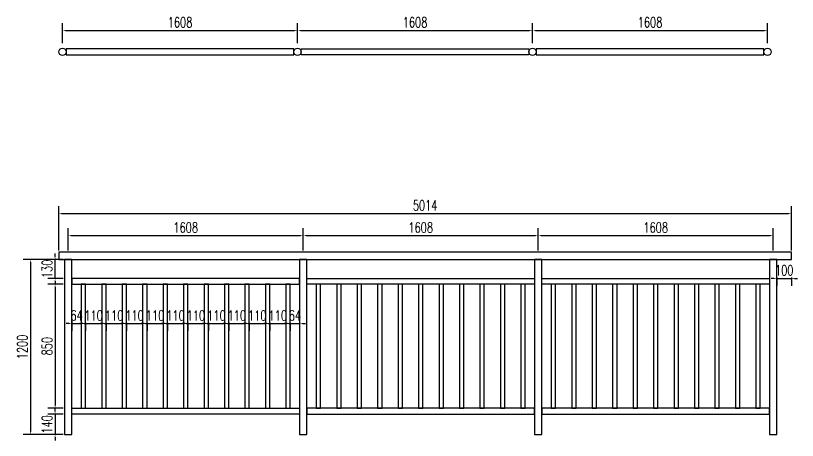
# Model space of a CAD drawing. Header units: millimetres. Extents: x -2430464 to 225692, y -180 to 1805330.
# Drawn here: x -1389911 to -1384562, y 614813 to 617723 of the extents above; entities that cross this region are included whole.
import ezdxf

# ---------------------------------------------------------------- set-up
doc = ezdxf.new("R2010")
doc.units = ezdxf.units.MM
doc.header["$LTSCALE"] = 1000
doc.layers.get('0').update_dxf_attribs({"linetype": 'CONTINUOUS'})
doc.layers.get('DEFPOINTS').update_dxf_attribs({"linetype": 'CONTINUOUS'})
for name, color, linetype in [('W-FLOAT_BOWL浮筒', 253, 'CONTINUOUS'), ('W-PLASTIC_RAILINGS塑木栏杆', 6, 'CONTINUOUS'), ('W-WOOD_FLOOR木地板', 30, 'CONTINUOUS'), ('景-通用-文字', 7, 'CONTINUOUS')]:
    doc.layers.add(name, color=color, linetype=linetype)
doc.styles.add('STANDARD_T3', font='simplex.shx', dxfattribs={"width": 0.7, "bigfont": 'gbcbig.shx'})
doc.dimstyles.new('W&&20', dxfattribs={"dimtxt": 70, "dimasz": 20, "dimexe": 50, "dimexo": 60, "dimgap": 20, "dimtad": 1, "dimdec": 0, "dimzin": 0, "dimdsep": 46, "dimtxsty": 'STANDARD_T3', "dimcen": 0.09, "dimclrd": 1, "dimclre": 1, "dimclrt": 7, "dimazin": 2, "dimtfac": 1, "dimtdec": 0, "dimtix": 1, "dimtmove": 2, "dimatfit": 3, "dimfxl": 0, "dimtolj": 1, "dimtzin": 0, "dimarcsym": 0})

# ---------------------------------------------------------------- blocks, each defined once
blk = doc.blocks.new('*U736')
at = {"layer": 'W-PLASTIC_RAILINGS塑木栏杆'}
blk.add_lwpolyline([(-15, -420), (15, -420), (15, 430), (-15, 430)], close=True, dxfattribs=at)
blk = doc.blocks.new('*U737')
at = {"layer": 'W-PLASTIC_RAILINGS塑木栏杆', "color": 0, "linetype": 'ByBlock', "lineweight": -2, "transparency": 16777216}
for p in [(0, 0), (140, 0), (280, 0), (420, 0), (560, 0), (700, 0), (840, 0), (980, 0), (1120, 0), (1260, 0), (1400, 0)]:
    blk.add_blockref('*U736', p, dxfattribs=at)
blk = doc.blocks.new('*D739')
at = {"layer": 'DEFPOINTS', "color": 0, "transparency": 16777216}
for p in [(-1389616, 616052.8), (-1389810, 614852.8), (-1389576, 614852.8)]:
    blk.add_point(p, dxfattribs=at)
at = {"layer": 'W-WOOD_FLOOR木地板', "color": 1, "lineweight": -2, "transparency": 16777216}
for p, q in [((-1389676, 616052.8), (-1389860, 616052.8)), ((-1389810, 616032.8), (-1389810, 614872.8)), ((-1389636, 614852.8), (-1389860, 614852.8))]:
    blk.add_line(p, q, dxfattribs=at)
at = {"layer": 'W-WOOD_FLOOR木地板', "color": 1, "transparency": 16777216}
for points in [[(-1389813.3, 616032.8), (-1389806.6, 616032.8), (-1389810, 616052.8)], [(-1389813.3, 614872.8), (-1389806.6, 614872.8), (-1389810, 614852.8)]]:
    blk.add_solid(points, dxfattribs=at)
at = {"layer": 'W-WOOD_FLOOR木地板', "color": 7, "transparency": 16777216, "insert": (-1389865, 615452.8), "char_height": 70, "attachment_point": 5, "rotation": 90, "style": 'STANDARD_T3'}
blk.add_mtext('\\A1;1200', dxfattribs=at)
blk = doc.blocks.new('*D740')
at = {"layer": 'DEFPOINTS', "color": 0, "transparency": 16777216}
for p in [(-1389526, 615882.8), (-1389641, 615032.8), (-1389526, 615032.8)]:
    blk.add_point(p, dxfattribs=at)
at = {"layer": 'W-WOOD_FLOOR木地板', "color": 1, "lineweight": -2, "transparency": 16777216}
for p, q in [((-1389586, 615882.8), (-1389691, 615882.8)), ((-1389641, 615862.8), (-1389641, 615052.8)), ((-1389586, 615032.8), (-1389691, 615032.8))]:
    blk.add_line(p, q, dxfattribs=at)
at = {"layer": 'W-WOOD_FLOOR木地板', "color": 1, "transparency": 16777216}
for points in [[(-1389644.3, 615862.8), (-1389637.6, 615862.8), (-1389641, 615882.8)], [(-1389644.3, 615052.8), (-1389637.6, 615052.8), (-1389641, 615032.8)]]:
    blk.add_solid(points, dxfattribs=at)
at = {"layer": 'W-WOOD_FLOOR木地板', "color": 7, "transparency": 16777216, "insert": (-1389696, 615457.8), "char_height": 70, "attachment_point": 5, "rotation": 90, "style": 'STANDARD_T3'}
blk.add_mtext('\\A1;850', dxfattribs=at)
blk = doc.blocks.new('*D738')
at = {"layer": 'DEFPOINTS', "color": 0, "transparency": 16777216}
for p in [(-1389641, 616052.8), (-1389526, 616052.8), (-1389526, 615922.8)]:
    blk.add_point(p, dxfattribs=at)
at = {"layer": 'W-WOOD_FLOOR木地板', "color": 1, "lineweight": -2, "transparency": 16777216}
for p, q in [((-1389641, 616072.8), (-1389641, 616092.8)), ((-1389586, 616052.8), (-1389691, 616052.8)), ((-1389641, 615922.8), (-1389641, 616052.8)), ((-1389586, 615922.8), (-1389691, 615922.8)), ((-1389641, 615902.8), (-1389641, 615882.8))]:
    blk.add_line(p, q, dxfattribs=at)
at = {"layer": 'W-WOOD_FLOOR木地板', "color": 1, "transparency": 16777216}
for points in [[(-1389644.3, 616072.8), (-1389637.6, 616072.8), (-1389641, 616052.8)], [(-1389644.3, 615902.8), (-1389637.6, 615902.8), (-1389641, 615922.8)]]:
    blk.add_solid(points, dxfattribs=at)
at = {"layer": 'W-WOOD_FLOOR木地板', "color": 7, "transparency": 16777216, "insert": (-1389696, 615987.8), "char_height": 70, "attachment_point": 5, "rotation": 90, "style": 'STANDARD_T3'}
blk.add_mtext('\\A1;130', dxfattribs=at)
blk = doc.blocks.new('*D741')
at = {"layer": 'DEFPOINTS', "color": 0, "transparency": 16777216}
for p in [(-1389526, 614992.8), (-1389640.9, 614852.8), (-1389526, 614852.8)]:
    blk.add_point(p, dxfattribs=at)
at = {"layer": 'W-WOOD_FLOOR木地板', "color": 1, "lineweight": -2, "transparency": 16777216}
for p, q in [((-1389640.9, 615012.8), (-1389640.9, 615032.8)), ((-1389586, 614992.8), (-1389690.9, 614992.8)), ((-1389640.9, 614992.8), (-1389640.9, 614852.8)), ((-1389586, 614852.8), (-1389690.9, 614852.8)), ((-1389640.9, 614832.8), (-1389640.9, 614812.8))]:
    blk.add_line(p, q, dxfattribs=at)
at = {"layer": 'W-WOOD_FLOOR木地板', "color": 1, "transparency": 16777216}
for points in [[(-1389644.2, 615012.8), (-1389637.6, 615012.8), (-1389640.9, 614992.8)], [(-1389644.2, 614832.8), (-1389637.6, 614832.8), (-1389640.9, 614852.8)]]:
    blk.add_solid(points, dxfattribs=at)
at = {"layer": 'W-WOOD_FLOOR木地板', "color": 7, "transparency": 16777216, "insert": (-1389695.9, 614922.8), "char_height": 70, "attachment_point": 5, "rotation": 90, "style": 'STANDARD_T3'}
blk.add_mtext('\\A1;140', dxfattribs=at)
blk = doc.blocks.new('*D742')
at = {"layer": 'DEFPOINTS', "color": 0, "transparency": 16777216}
for p in [(-1387943, 616216.3), (-1389551, 616052.8), (-1387943, 616052.8)]:
    blk.add_point(p, dxfattribs=at)
at = {"layer": 'W-WOOD_FLOOR木地板', "color": 1, "lineweight": -2, "transparency": 16777216}
for p, q in [((-1389551, 616112.8), (-1389551, 616266.3)), ((-1387943, 616112.8), (-1387943, 616266.3)), ((-1389531, 616216.3), (-1387963, 616216.3))]:
    blk.add_line(p, q, dxfattribs=at)
at = {"layer": 'W-WOOD_FLOOR木地板', "color": 1, "transparency": 16777216}
for points in [[(-1389531, 616219.6), (-1389531, 616212.9), (-1389551, 616216.3)], [(-1387963, 616219.6), (-1387963, 616212.9), (-1387943, 616216.3)]]:
    blk.add_solid(points, dxfattribs=at)
at = {"layer": 'W-WOOD_FLOOR木地板', "color": 7, "transparency": 16777216, "insert": (-1388747, 616271.3), "char_height": 70, "attachment_point": 5, "style": 'STANDARD_T3'}
blk.add_mtext('\\A1;1608', dxfattribs=at)
blk = doc.blocks.new('*D743')
at = {"layer": 'DEFPOINTS', "color": 0, "transparency": 16777216}
for p in [(-1386335, 616216.3), (-1387943, 616052.8), (-1386335, 616052.8)]:
    blk.add_point(p, dxfattribs=at)
at = {"layer": 'W-WOOD_FLOOR木地板', "color": 1, "lineweight": -2, "transparency": 16777216}
for p, q in [((-1387943, 616112.8), (-1387943, 616266.3)), ((-1386335, 616112.8), (-1386335, 616266.3)), ((-1387923, 616216.3), (-1386355, 616216.3))]:
    blk.add_line(p, q, dxfattribs=at)
at = {"layer": 'W-WOOD_FLOOR木地板', "color": 1, "transparency": 16777216}
for points in [[(-1387923, 616219.6), (-1387923, 616212.9), (-1387943, 616216.3)], [(-1386355, 616219.6), (-1386355, 616212.9), (-1386335, 616216.3)]]:
    blk.add_solid(points, dxfattribs=at)
at = {"layer": 'W-WOOD_FLOOR木地板', "color": 7, "transparency": 16777216, "insert": (-1387139, 616271.3), "char_height": 70, "attachment_point": 5, "style": 'STANDARD_T3'}
blk.add_mtext('\\A1;1608', dxfattribs=at)
blk = doc.blocks.new('*D744')
at = {"layer": 'DEFPOINTS', "color": 0, "transparency": 16777216}
for p in [(-1384727, 616216.3), (-1386335, 616052.8), (-1384727, 616052.8)]:
    blk.add_point(p, dxfattribs=at)
at = {"layer": 'W-WOOD_FLOOR木地板', "color": 1, "lineweight": -2, "transparency": 16777216}
for p, q in [((-1386335, 616112.8), (-1386335, 616266.3)), ((-1384727, 616112.8), (-1384727, 616266.3)), ((-1386315, 616216.3), (-1384747, 616216.3))]:
    blk.add_line(p, q, dxfattribs=at)
at = {"layer": 'W-WOOD_FLOOR木地板', "color": 1, "transparency": 16777216}
for points in [[(-1386315, 616219.6), (-1386315, 616212.9), (-1386335, 616216.3)], [(-1384747, 616219.6), (-1384747, 616212.9), (-1384727, 616216.3)]]:
    blk.add_solid(points, dxfattribs=at)
at = {"layer": 'W-WOOD_FLOOR木地板', "color": 7, "transparency": 16777216, "insert": (-1385531, 616271.3), "char_height": 70, "attachment_point": 5, "style": 'STANDARD_T3'}
blk.add_mtext('\\A1;1608', dxfattribs=at)
blk = doc.blocks.new('*D745')
at = {"layer": 'DEFPOINTS', "color": 0, "transparency": 16777216}
for p in [(-1389526, 615690.3), (-1389462, 615690.3), (-1389462, 615613.3)]:
    blk.add_point(p, dxfattribs=at)
at = {"layer": 'W-WOOD_FLOOR木地板', "color": 1, "lineweight": -2, "transparency": 16777216}
for p, q in [((-1389546, 615613.3), (-1389566, 615613.3)), ((-1389526, 615630.3), (-1389526, 615563.3)), ((-1389526, 615613.3), (-1389462, 615613.3)), ((-1389462, 615630.3), (-1389462, 615563.3)), ((-1389442, 615613.3), (-1389422, 615613.3))]:
    blk.add_line(p, q, dxfattribs=at)
at = {"layer": 'W-WOOD_FLOOR木地板', "color": 1, "transparency": 16777216}
for points in [[(-1389546, 615616.6), (-1389546, 615609.9), (-1389526, 615613.3)], [(-1389442, 615616.6), (-1389442, 615609.9), (-1389462, 615613.3)]]:
    blk.add_solid(points, dxfattribs=at)
at = {"layer": 'W-WOOD_FLOOR木地板', "color": 7, "transparency": 16777216, "insert": (-1389494, 615668.3), "char_height": 70, "attachment_point": 5, "style": 'STANDARD_T3'}
blk.add_mtext('\\A1;64', dxfattribs=at)
blk = doc.blocks.new('*D746')
at = {"layer": 'DEFPOINTS', "color": 0, "transparency": 16777216}
for p in [(-1388312, 615737.2), (-1388202, 615737.2), (-1388202, 615613.3)]:
    blk.add_point(p, dxfattribs=at)
at = {"layer": '景-通用-文字', "color": 1, "lineweight": -2, "transparency": 16777216}
for p, q in [((-1388332, 615613.3), (-1388352, 615613.3)), ((-1388312, 615618.3), (-1388312, 615563.3)), ((-1388312, 615613.3), (-1388202, 615613.3)), ((-1388202, 615618.3), (-1388202, 615563.3)), ((-1388182, 615613.3), (-1388162, 615613.3))]:
    blk.add_line(p, q, dxfattribs=at)
at = {"layer": '景-通用-文字', "color": 1, "transparency": 16777216}
for points in [[(-1388332, 615616.6), (-1388332, 615609.9), (-1388312, 615613.3)], [(-1388182, 615616.6), (-1388182, 615609.9), (-1388202, 615613.3)]]:
    blk.add_solid(points, dxfattribs=at)
at = {"layer": '景-通用-文字', "color": 7, "transparency": 16777216, "insert": (-1388257, 615668.3), "char_height": 70, "attachment_point": 5, "style": 'STANDARD_T3'}
blk.add_mtext('\\A1;110', dxfattribs=at)
blk = doc.blocks.new('*D1083')
at = {"layer": 'DEFPOINTS', "color": 0, "transparency": 16777216}
for p in [(-1388032, 615762.8), (-1387968, 615762.8), (-1387968, 615613.3)]:
    blk.add_point(p, dxfattribs=at)
at = {"layer": 'W-FLOAT_BOWL浮筒', "color": 1, "lineweight": -2, "transparency": 16777216}
for p, q in [((-1388052, 615613.3), (-1388072, 615613.3)), ((-1388032, 615618.3), (-1388032, 615563.3)), ((-1388032, 615613.3), (-1387968, 615613.3)), ((-1387968, 615618.3), (-1387968, 615563.3)), ((-1387948, 615613.3), (-1387928, 615613.3))]:
    blk.add_line(p, q, dxfattribs=at)
at = {"layer": 'W-FLOAT_BOWL浮筒', "color": 1, "transparency": 16777216}
for points in [[(-1388052, 615616.6), (-1388052, 615609.9), (-1388032, 615613.3)], [(-1387948, 615616.6), (-1387948, 615609.9), (-1387968, 615613.3)]]:
    blk.add_solid(points, dxfattribs=at)
at = {"layer": 'W-FLOAT_BOWL浮筒', "color": 7, "transparency": 16777216, "insert": (-1388000, 615668.3), "char_height": 70, "attachment_point": 5, "style": 'STANDARD_T3'}
blk.add_mtext('\\A1;64', dxfattribs=at)
blk = doc.blocks.new('*D1084')
at = {"layer": 'DEFPOINTS', "color": 0, "transparency": 16777216}
for p in [(-1388452, 615737.2), (-1388342, 615737.2), (-1388342, 615613.3)]:
    blk.add_point(p, dxfattribs=at)
at = {"layer": '景-通用-文字', "color": 1, "lineweight": -2, "transparency": 16777216}
for p, q in [((-1388472, 615613.3), (-1388492, 615613.3)), ((-1388452, 615618.3), (-1388452, 615563.3)), ((-1388452, 615613.3), (-1388342, 615613.3)), ((-1388342, 615618.3), (-1388342, 615563.3)), ((-1388322, 615613.3), (-1388302, 615613.3))]:
    blk.add_line(p, q, dxfattribs=at)
at = {"layer": '景-通用-文字', "color": 1, "transparency": 16777216}
for points in [[(-1388472, 615616.6), (-1388472, 615609.9), (-1388452, 615613.3)], [(-1388322, 615616.6), (-1388322, 615609.9), (-1388342, 615613.3)]]:
    blk.add_solid(points, dxfattribs=at)
at = {"layer": '景-通用-文字', "color": 7, "transparency": 16777216, "insert": (-1388397, 615668.3), "char_height": 70, "attachment_point": 5, "style": 'STANDARD_T3'}
blk.add_mtext('\\A1;110', dxfattribs=at)
blk = doc.blocks.new('*D1085')
at = {"layer": 'DEFPOINTS', "color": 0, "transparency": 16777216}
for p in [(-1388592, 615737.2), (-1388482, 615737.2), (-1388482, 615613.3)]:
    blk.add_point(p, dxfattribs=at)
at = {"layer": '景-通用-文字', "color": 1, "lineweight": -2, "transparency": 16777216}
for p, q in [((-1388612, 615613.3), (-1388632, 615613.3)), ((-1388592, 615618.3), (-1388592, 615563.3)), ((-1388592, 615613.3), (-1388482, 615613.3)), ((-1388482, 615618.3), (-1388482, 615563.3)), ((-1388462, 615613.3), (-1388442, 615613.3))]:
    blk.add_line(p, q, dxfattribs=at)
at = {"layer": '景-通用-文字', "color": 1, "transparency": 16777216}
for points in [[(-1388612, 615616.6), (-1388612, 615609.9), (-1388592, 615613.3)], [(-1388462, 615616.6), (-1388462, 615609.9), (-1388482, 615613.3)]]:
    blk.add_solid(points, dxfattribs=at)
at = {"layer": '景-通用-文字', "color": 7, "transparency": 16777216, "insert": (-1388537, 615668.3), "char_height": 70, "attachment_point": 5, "style": 'STANDARD_T3'}
blk.add_mtext('\\A1;110', dxfattribs=at)
blk = doc.blocks.new('*D1086')
at = {"layer": 'DEFPOINTS', "color": 0, "transparency": 16777216}
for p in [(-1388732, 615737.2), (-1388622, 615737.2), (-1388622, 615613.3)]:
    blk.add_point(p, dxfattribs=at)
at = {"layer": '景-通用-文字', "color": 1, "lineweight": -2, "transparency": 16777216}
for p, q in [((-1388752, 615613.3), (-1388772, 615613.3)), ((-1388732, 615618.3), (-1388732, 615563.3)), ((-1388732, 615613.3), (-1388622, 615613.3)), ((-1388622, 615618.3), (-1388622, 615563.3)), ((-1388602, 615613.3), (-1388582, 615613.3))]:
    blk.add_line(p, q, dxfattribs=at)
at = {"layer": '景-通用-文字', "color": 1, "transparency": 16777216}
for points in [[(-1388752, 615616.6), (-1388752, 615609.9), (-1388732, 615613.3)], [(-1388602, 615616.6), (-1388602, 615609.9), (-1388622, 615613.3)]]:
    blk.add_solid(points, dxfattribs=at)
at = {"layer": '景-通用-文字', "color": 7, "transparency": 16777216, "insert": (-1388677, 615668.3), "char_height": 70, "attachment_point": 5, "style": 'STANDARD_T3'}
blk.add_mtext('\\A1;110', dxfattribs=at)
blk = doc.blocks.new('*D1087')
at = {"layer": 'DEFPOINTS', "color": 0, "transparency": 16777216}
for p in [(-1388872, 615737.2), (-1388762, 615737.2), (-1388762, 615613.3)]:
    blk.add_point(p, dxfattribs=at)
at = {"layer": '景-通用-文字', "color": 1, "lineweight": -2, "transparency": 16777216}
for p, q in [((-1388892, 615613.3), (-1388912, 615613.3)), ((-1388872, 615618.3), (-1388872, 615563.3)), ((-1388872, 615613.3), (-1388762, 615613.3)), ((-1388762, 615618.3), (-1388762, 615563.3)), ((-1388742, 615613.3), (-1388722, 615613.3))]:
    blk.add_line(p, q, dxfattribs=at)
at = {"layer": '景-通用-文字', "color": 1, "transparency": 16777216}
for points in [[(-1388892, 615616.6), (-1388892, 615609.9), (-1388872, 615613.3)], [(-1388742, 615616.6), (-1388742, 615609.9), (-1388762, 615613.3)]]:
    blk.add_solid(points, dxfattribs=at)
at = {"layer": '景-通用-文字', "color": 7, "transparency": 16777216, "insert": (-1388817, 615668.3), "char_height": 70, "attachment_point": 5, "style": 'STANDARD_T3'}
blk.add_mtext('\\A1;110', dxfattribs=at)
blk = doc.blocks.new('*D1088')
at = {"layer": 'DEFPOINTS', "color": 0, "transparency": 16777216}
for p in [(-1389012, 615737.2), (-1388902, 615737.2), (-1388902, 615613.3)]:
    blk.add_point(p, dxfattribs=at)
at = {"layer": '景-通用-文字', "color": 1, "lineweight": -2, "transparency": 16777216}
for p, q in [((-1389032, 615613.3), (-1389052, 615613.3)), ((-1389012, 615618.3), (-1389012, 615563.3)), ((-1389012, 615613.3), (-1388902, 615613.3)), ((-1388902, 615618.3), (-1388902, 615563.3)), ((-1388882, 615613.3), (-1388862, 615613.3))]:
    blk.add_line(p, q, dxfattribs=at)
at = {"layer": '景-通用-文字', "color": 1, "transparency": 16777216}
for points in [[(-1389032, 615616.6), (-1389032, 615609.9), (-1389012, 615613.3)], [(-1388882, 615616.6), (-1388882, 615609.9), (-1388902, 615613.3)]]:
    blk.add_solid(points, dxfattribs=at)
at = {"layer": '景-通用-文字', "color": 7, "transparency": 16777216, "insert": (-1388957, 615668.3), "char_height": 70, "attachment_point": 5, "style": 'STANDARD_T3'}
blk.add_mtext('\\A1;110', dxfattribs=at)
blk = doc.blocks.new('*D1089')
at = {"layer": 'DEFPOINTS', "color": 0, "transparency": 16777216}
for p in [(-1389152, 615737.2), (-1389042, 615737.2), (-1389042, 615613.3)]:
    blk.add_point(p, dxfattribs=at)
at = {"layer": '景-通用-文字', "color": 1, "lineweight": -2, "transparency": 16777216}
for p, q in [((-1389172, 615613.3), (-1389192, 615613.3)), ((-1389152, 615618.3), (-1389152, 615563.3)), ((-1389152, 615613.3), (-1389042, 615613.3)), ((-1389042, 615618.3), (-1389042, 615563.3)), ((-1389022, 615613.3), (-1389002, 615613.3))]:
    blk.add_line(p, q, dxfattribs=at)
at = {"layer": '景-通用-文字', "color": 1, "transparency": 16777216}
for points in [[(-1389172, 615616.6), (-1389172, 615609.9), (-1389152, 615613.3)], [(-1389022, 615616.6), (-1389022, 615609.9), (-1389042, 615613.3)]]:
    blk.add_solid(points, dxfattribs=at)
at = {"layer": '景-通用-文字', "color": 7, "transparency": 16777216, "insert": (-1389097, 615668.3), "char_height": 70, "attachment_point": 5, "style": 'STANDARD_T3'}
blk.add_mtext('\\A1;110', dxfattribs=at)
blk = doc.blocks.new('*D1090')
at = {"layer": 'DEFPOINTS', "color": 0, "transparency": 16777216}
for p in [(-1389292, 615737.2), (-1389182, 615737.2), (-1389182, 615613.3)]:
    blk.add_point(p, dxfattribs=at)
at = {"layer": '景-通用-文字', "color": 1, "lineweight": -2, "transparency": 16777216}
for p, q in [((-1389312, 615613.3), (-1389332, 615613.3)), ((-1389292, 615618.3), (-1389292, 615563.3)), ((-1389292, 615613.3), (-1389182, 615613.3)), ((-1389182, 615618.3), (-1389182, 615563.3)), ((-1389162, 615613.3), (-1389142, 615613.3))]:
    blk.add_line(p, q, dxfattribs=at)
at = {"layer": '景-通用-文字', "color": 1, "transparency": 16777216}
for points in [[(-1389312, 615616.6), (-1389312, 615609.9), (-1389292, 615613.3)], [(-1389162, 615616.6), (-1389162, 615609.9), (-1389182, 615613.3)]]:
    blk.add_solid(points, dxfattribs=at)
at = {"layer": '景-通用-文字', "color": 7, "transparency": 16777216, "insert": (-1389237, 615668.3), "char_height": 70, "attachment_point": 5, "style": 'STANDARD_T3'}
blk.add_mtext('\\A1;110', dxfattribs=at)
blk = doc.blocks.new('*D1091')
at = {"layer": 'DEFPOINTS', "color": 0, "transparency": 16777216}
for p in [(-1389432, 615737.2), (-1389322, 615737.2), (-1389322, 615613.3)]:
    blk.add_point(p, dxfattribs=at)
at = {"layer": '景-通用-文字', "color": 1, "lineweight": -2, "transparency": 16777216}
for p, q in [((-1389452, 615613.3), (-1389472, 615613.3)), ((-1389432, 615618.3), (-1389432, 615563.3)), ((-1389432, 615613.3), (-1389322, 615613.3)), ((-1389322, 615618.3), (-1389322, 615563.3)), ((-1389302, 615613.3), (-1389282, 615613.3))]:
    blk.add_line(p, q, dxfattribs=at)
at = {"layer": '景-通用-文字', "color": 1, "transparency": 16777216}
for points in [[(-1389452, 615616.6), (-1389452, 615609.9), (-1389432, 615613.3)], [(-1389302, 615616.6), (-1389302, 615609.9), (-1389322, 615613.3)]]:
    blk.add_solid(points, dxfattribs=at)
at = {"layer": '景-通用-文字', "color": 7, "transparency": 16777216, "insert": (-1389377, 615668.3), "char_height": 70, "attachment_point": 5, "style": 'STANDARD_T3'}
blk.add_mtext('\\A1;110', dxfattribs=at)
blk = doc.blocks.new('*D2194')
at = {"color": 1, "lineweight": -2, "transparency": 16777216}
for p, q in [((-1384722, 615922.8), (-1384742, 615922.8)), ((-1384702, 615927.8), (-1384702, 615872.8)), ((-1384702, 615922.8), (-1384602, 615922.8)), ((-1384602, 615927.8), (-1384602, 615872.8)), ((-1384582, 615922.8), (-1384562, 615922.8))]:
    blk.add_line(p, q, dxfattribs=at)
at = {"color": 1, "transparency": 16777216}
for points in [[(-1384722, 615926.1), (-1384722, 615919.4), (-1384702, 615922.8)], [(-1384582, 615926.1), (-1384582, 615919.4), (-1384602, 615922.8)]]:
    blk.add_solid(points, dxfattribs=at)
at = {"layer": 'DEFPOINTS', "color": 0, "transparency": 16777216}
for p in [(-1384702, 616052.8), (-1384602, 616052.8), (-1384602, 615922.8)]:
    blk.add_point(p, dxfattribs=at)
at = {"color": 7, "transparency": 16777216, "insert": (-1384652, 615977.8), "char_height": 70, "attachment_point": 5, "style": 'STANDARD_T3'}
blk.add_mtext('\\A1;100', dxfattribs=at)
blk = doc.blocks.new('*D2195')
at = {"layer": 'DEFPOINTS', "color": 0, "transparency": 16777216}
for p in [(-1384602, 616367.9), (-1389616, 616052.8), (-1384602, 616052.8)]:
    blk.add_point(p, dxfattribs=at)
at = {"layer": 'W-WOOD_FLOOR木地板', "color": 1, "lineweight": -2, "transparency": 16777216}
for p, q in [((-1389616, 616112.8), (-1389616, 616417.9)), ((-1384602, 616112.8), (-1384602, 616417.9)), ((-1389596, 616367.9), (-1384622, 616367.9))]:
    blk.add_line(p, q, dxfattribs=at)
at = {"layer": 'W-WOOD_FLOOR木地板', "color": 1, "transparency": 16777216}
for points in [[(-1389596, 616371.2), (-1389596, 616364.5), (-1389616, 616367.9)], [(-1384622, 616371.2), (-1384622, 616364.5), (-1384602, 616367.9)]]:
    blk.add_solid(points, dxfattribs=at)
at = {"layer": 'W-WOOD_FLOOR木地板', "color": 7, "transparency": 16777216, "insert": (-1387109, 616422.9), "char_height": 70, "attachment_point": 5, "style": 'STANDARD_T3'}
blk.add_mtext('\\A1;5014', dxfattribs=at)
blk = doc.blocks.new('*D2295')
at = {"color": 1, "lineweight": -2, "transparency": 16777216}
for p, q in [((-1389589.9, 617535.3), (-1389589.9, 617672.2)), ((-1387981.9, 617535.3), (-1387981.9, 617672.2)), ((-1389569.9, 617622.2), (-1388001.9, 617622.2))]:
    blk.add_line(p, q, dxfattribs=at)
at = {"color": 1, "transparency": 16777216}
for points in [[(-1389569.9, 617625.5), (-1389569.9, 617618.9), (-1389589.9, 617622.2)], [(-1388001.9, 617625.5), (-1388001.9, 617618.9), (-1387981.9, 617622.2)]]:
    blk.add_solid(points, dxfattribs=at)
at = {"layer": 'DEFPOINTS', "color": 0, "transparency": 16777216}
for p in [(-1387981.9, 617622.2), (-1389589.9, 617475.3), (-1387981.9, 617475.3)]:
    blk.add_point(p, dxfattribs=at)
at = {"color": 7, "transparency": 16777216, "insert": (-1388785.9, 617677.2), "char_height": 70, "attachment_point": 5, "style": 'STANDARD_T3'}
blk.add_mtext('\\A1;1608', dxfattribs=at)
blk = doc.blocks.new('*D2296')
at = {"color": 1, "lineweight": -2, "transparency": 16777216}
for p, q in [((-1387981.9, 617535.3), (-1387981.9, 617672.2)), ((-1386373.9, 617535.3), (-1386373.9, 617672.2)), ((-1387961.9, 617622.2), (-1386393.9, 617622.2))]:
    blk.add_line(p, q, dxfattribs=at)
at = {"color": 1, "transparency": 16777216}
for points in [[(-1387961.9, 617625.5), (-1387961.9, 617618.9), (-1387981.9, 617622.2)], [(-1386393.9, 617625.5), (-1386393.9, 617618.9), (-1386373.9, 617622.2)]]:
    blk.add_solid(points, dxfattribs=at)
at = {"layer": 'DEFPOINTS', "color": 0, "transparency": 16777216}
for p in [(-1386373.9, 617622.2), (-1387981.9, 617475.3), (-1386373.9, 617475.3)]:
    blk.add_point(p, dxfattribs=at)
at = {"color": 7, "transparency": 16777216, "insert": (-1387177.9, 617677.2), "char_height": 70, "attachment_point": 5, "style": 'STANDARD_T3'}
blk.add_mtext('\\A1;1608', dxfattribs=at)
blk = doc.blocks.new('*D2297')
at = {"color": 1, "lineweight": -2, "transparency": 16777216}
for p, q in [((-1386373.9, 617535.3), (-1386373.9, 617672.2)), ((-1384765.9, 617535.3), (-1384765.9, 617672.2)), ((-1386353.9, 617622.2), (-1384785.9, 617622.2))]:
    blk.add_line(p, q, dxfattribs=at)
at = {"color": 1, "transparency": 16777216}
for points in [[(-1386353.9, 617625.5), (-1386353.9, 617618.9), (-1386373.9, 617622.2)], [(-1384785.9, 617625.5), (-1384785.9, 617618.9), (-1384765.9, 617622.2)]]:
    blk.add_solid(points, dxfattribs=at)
at = {"layer": 'DEFPOINTS', "color": 0, "transparency": 16777216}
for p in [(-1384765.9, 617622.2), (-1386373.9, 617475.3), (-1384765.9, 617475.3)]:
    blk.add_point(p, dxfattribs=at)
at = {"color": 7, "transparency": 16777216, "insert": (-1385569.9, 617677.2), "char_height": 70, "attachment_point": 5, "style": 'STANDARD_T3'}
blk.add_mtext('\\A1;1608', dxfattribs=at)
blk = doc.blocks.new('*D2773')
at = {"layer": 'DEFPOINTS', "color": 0, "transparency": 16777216}
for p in [(-1388172, 615737.2), (-1388062, 615737.2), (-1388062, 615613.3)]:
    blk.add_point(p, dxfattribs=at)
at = {"layer": '景-通用-文字', "color": 1, "lineweight": -2, "transparency": 16777216}
for p, q in [((-1388192, 615613.3), (-1388212, 615613.3)), ((-1388172, 615618.3), (-1388172, 615563.3)), ((-1388172, 615613.3), (-1388062, 615613.3)), ((-1388062, 615618.3), (-1388062, 615563.3)), ((-1388042, 615613.3), (-1388022, 615613.3))]:
    blk.add_line(p, q, dxfattribs=at)
at = {"layer": '景-通用-文字', "color": 1, "transparency": 16777216}
for points in [[(-1388192, 615616.6), (-1388192, 615609.9), (-1388172, 615613.3)], [(-1388042, 615616.6), (-1388042, 615609.9), (-1388062, 615613.3)]]:
    blk.add_solid(points, dxfattribs=at)
at = {"layer": '景-通用-文字', "color": 7, "transparency": 16777216, "insert": (-1388117, 615668.3), "char_height": 70, "attachment_point": 5, "style": 'STANDARD_T3'}
blk.add_mtext('\\A1;110', dxfattribs=at)
blk = doc.blocks.new('*U2774')
at = {"layer": 'W-PLASTIC_RAILINGS塑木栏杆'}
blk.add_lwpolyline([(-15, -420), (15, -420), (15, 430), (-15, 430)], close=True, dxfattribs=at)
blk = doc.blocks.new('*U2775')
at = {"layer": 'W-PLASTIC_RAILINGS塑木栏杆', "color": 0, "linetype": 'ByBlock', "lineweight": -2, "transparency": 16777216}
for p in [(0, 0), (140, 0), (280, 0), (420, 0), (560, 0), (700, 0), (840, 0), (980, 0), (1120, 0), (1260, 0), (1400, 0)]:
    blk.add_blockref('*U2774', p, dxfattribs=at)
blk = doc.blocks.new('*U2776')
at = {"layer": 'W-PLASTIC_RAILINGS塑木栏杆'}
blk.add_lwpolyline([(-15, -420), (15, -420), (15, 430), (-15, 430)], close=True, dxfattribs=at)
blk = doc.blocks.new('*U2777')
at = {"layer": 'W-PLASTIC_RAILINGS塑木栏杆', "color": 0, "linetype": 'ByBlock', "lineweight": -2, "transparency": 16777216}
for p in [(0, 0), (140, 0), (280, 0), (420, 0), (560, 0), (700, 0), (840, 0), (980, 0), (1120, 0), (1260, 0), (1400, 0)]:
    blk.add_blockref('*U2776', p, dxfattribs=at)

msp = doc.modelspace()

# ---------------------------------------------------------------- linework, layer by layer
at = {"layer": 'W-PLASTIC_RAILINGS塑木栏杆'}
for points in [[(-1389564.85, 617455.26), (-1388006.85, 617455.26), (-1388006.85, 617495.26), (-1389564.85, 617495.26)], [(-1386398.85, 617455.26), (-1387956.85, 617455.26), (-1387956.85, 617495.26), (-1386398.85, 617495.26)], [(-1386348.85, 617455.26), (-1384790.85, 617455.26), (-1384790.85, 617495.26), (-1386348.85, 617495.26)], [(-1389615.96, 616052.76), (-1384601.96, 616052.76), (-1384601.96, 616102.76), (-1389615.96, 616102.76)], [(-1389575.96, 614852.76), (-1389525.96, 614852.76), (-1389525.96, 616052.76), (-1389575.96, 616052.76)], [(-1387967.96, 614852.76), (-1387917.96, 614852.76), (-1387917.96, 616052.76), (-1387967.96, 616052.76)], [(-1386359.96, 614852.76), (-1386309.96, 614852.76), (-1386309.96, 616052.76), (-1386359.96, 616052.76)], [(-1384751.96, 614852.76), (-1384701.96, 614852.76), (-1384701.96, 616052.76), (-1384751.96, 616052.76)], [(-1389525.96, 615882.76), (-1387967.96, 615882.76), (-1387967.96, 615922.76), (-1389525.96, 615922.76)], [(-1386359.96, 615882.76), (-1387917.96, 615882.76), (-1387917.96, 615922.76), (-1386359.96, 615922.76)], [(-1384751.96, 615882.76), (-1386309.96, 615882.76), (-1386309.96, 615922.76), (-1384751.96, 615922.76)], [(-1389525.96, 615032.76), (-1387967.96, 615032.76), (-1387967.96, 614992.76), (-1389525.96, 614992.76)], [(-1386359.96, 615032.76), (-1387917.96, 615032.76), (-1387917.96, 614992.76), (-1386359.96, 614992.76)], [(-1384751.96, 615032.76), (-1386309.96, 615032.76), (-1386309.96, 614992.76), (-1384751.96, 614992.76)]]:
    msp.add_lwpolyline(points, close=True, dxfattribs=at)
for centre in [(-1389589.85, 617475.26), (-1387981.85, 617475.26), (-1386373.85, 617475.26), (-1384765.85, 617475.26)]:
    msp.add_circle(centre, 25, dxfattribs=at)

# ---------------------------------------------------------------- block references
for name, p in [('*U737', (-1389446.96, 615452.76)), ('*U2775', (-1387838.96, 615452.76)), ('*U2777', (-1386230.96, 615452.76))]:
    msp.add_blockref(name, p, dxfattribs=at)

# ---------------------------------------------------------------- dimensions: what is measured, and where the dimension line sits
for base, p1, p2, picture, middle in [((-1387981.85, 617622.19), (-1389589.85, 617475.26), (-1387981.85, 617475.26), '*D2295', (-1388785.85, 617677.19)), ((-1386373.85, 617622.19), (-1387981.85, 617475.26), (-1386373.85, 617475.26), '*D2296', (-1387177.85, 617677.19)), ((-1384765.85, 617622.19), (-1386373.85, 617475.26), (-1384765.85, 617475.26), '*D2297', (-1385569.85, 617677.19))]:
    dim = msp.add_linear_dim(base=base, p1=p1, p2=p2, dimstyle='W&&20')
    dim.commit()
    dim.dimension.update_dxf_attribs({"geometry": picture, "text_midpoint": middle})
at = {"color": 1}
dim = msp.add_linear_dim(base=(-1384601.96, 615922.76), p1=(-1384701.96, 616052.76), p2=(-1384601.96, 616052.76), dimstyle='W&&20', override={"dimfxl": 5, "dimfxlon": 1, "dimarcsym": 2}, dxfattribs=at)
dim.commit()
dim.dimension.update_dxf_attribs({"geometry": '*D2194', "text_midpoint": (-1384651.96, 615977.76)})
at = {"layer": 'W-FLOAT_BOWL浮筒'}
dim = msp.add_linear_dim(base=(-1387967.96, 615613.26), p1=(-1388031.96, 615762.79), p2=(-1387967.96, 615762.79), dimstyle='W&&20', override={"dimfxl": 5, "dimfxlon": 1, "dimarcsym": 2}, dxfattribs=at)
dim.commit()
dim.dimension.update_dxf_attribs({"geometry": '*D1083', "text_midpoint": (-1387999.96, 615668.26)})
at = {"layer": 'W-WOOD_FLOOR木地板'}
for base, p1, p2, picture, middle in [((-1384601.96, 616367.86), (-1389615.96, 616052.76), (-1384601.96, 616052.76), '*D2195', (-1387108.96, 616422.86)), ((-1387942.96, 616216.26), (-1389550.96, 616052.76), (-1387942.96, 616052.76), '*D742', (-1388746.96, 616271.26)), ((-1386334.96, 616216.26), (-1387942.96, 616052.76), (-1386334.96, 616052.76), '*D743', (-1387138.96, 616271.26)), ((-1384726.96, 616216.26), (-1386334.96, 616052.76), (-1384726.96, 616052.76), '*D744', (-1385530.96, 616271.26)), ((-1389461.96, 615613.26), (-1389525.96, 615690.26), (-1389461.96, 615690.26), '*D745', (-1389493.96, 615668.26))]:
    dim = msp.add_linear_dim(base=base, p1=p1, p2=p2, dimstyle='W&&20', dxfattribs=at)
    dim.commit()
    dim.dimension.update_dxf_attribs({"geometry": picture, "text_midpoint": middle})
for base, p1, p2, picture, middle in [((-1389640.96, 616052.76), (-1389525.96, 615922.76), (-1389525.96, 616052.76), '*D738', (-1389695.96, 615987.76)), ((-1389809.96, 614852.76), (-1389615.96, 616052.76), (-1389575.96, 614852.76), '*D739', (-1389864.96, 615452.76)), ((-1389640.96, 615032.76), (-1389525.96, 615882.76), (-1389525.96, 615032.76), '*D740', (-1389695.96, 615457.76)), ((-1389640.9, 614852.76), (-1389525.96, 614992.76), (-1389525.96, 614852.76), '*D741', (-1389695.9, 614922.76))]:
    dim = msp.add_linear_dim(base=base, p1=p1, p2=p2, angle=90, dimstyle='W&&20', dxfattribs=at)
    dim.commit()
    dim.dimension.update_dxf_attribs({"geometry": picture, "text_midpoint": middle})
at = {"layer": '景-通用-文字', "color": 3}
for base, p1, p2, picture, middle in [((-1389321.96, 615613.26), (-1389431.96, 615737.17), (-1389321.96, 615737.17), '*D1091', (-1389376.96, 615668.26)), ((-1389181.96, 615613.26), (-1389291.96, 615737.17), (-1389181.96, 615737.17), '*D1090', (-1389236.96, 615668.26)), ((-1389041.96, 615613.26), (-1389151.96, 615737.17), (-1389041.96, 615737.17), '*D1089', (-1389096.96, 615668.26)), ((-1388901.96, 615613.26), (-1389011.96, 615737.17), (-1388901.96, 615737.17), '*D1088', (-1388956.96, 615668.26)), ((-1388761.96, 615613.26), (-1388871.96, 615737.17), (-1388761.96, 615737.17), '*D1087', (-1388816.96, 615668.26)), ((-1388621.96, 615613.26), (-1388731.96, 615737.17), (-1388621.96, 615737.17), '*D1086', (-1388676.96, 615668.26)), ((-1388481.96, 615613.26), (-1388591.96, 615737.17), (-1388481.96, 615737.17), '*D1085', (-1388536.96, 615668.26)), ((-1388341.96, 615613.26), (-1388451.96, 615737.17), (-1388341.96, 615737.17), '*D1084', (-1388396.96, 615668.26)), ((-1388201.96, 615613.26), (-1388311.96, 615737.17), (-1388201.96, 615737.17), '*D746', (-1388256.96, 615668.26)), ((-1388061.96, 615613.26), (-1388171.96, 615737.17), (-1388061.96, 615737.17), '*D2773', (-1388116.96, 615668.26))]:
    dim = msp.add_linear_dim(base=base, p1=p1, p2=p2, dimstyle='W&&20', override={"dimfxl": 5, "dimfxlon": 1, "dimarcsym": 2}, dxfattribs=at)
    dim.commit()
    dim.dimension.update_dxf_attribs({"geometry": picture, "text_midpoint": middle})

doc.saveas('drawing.dxf')
